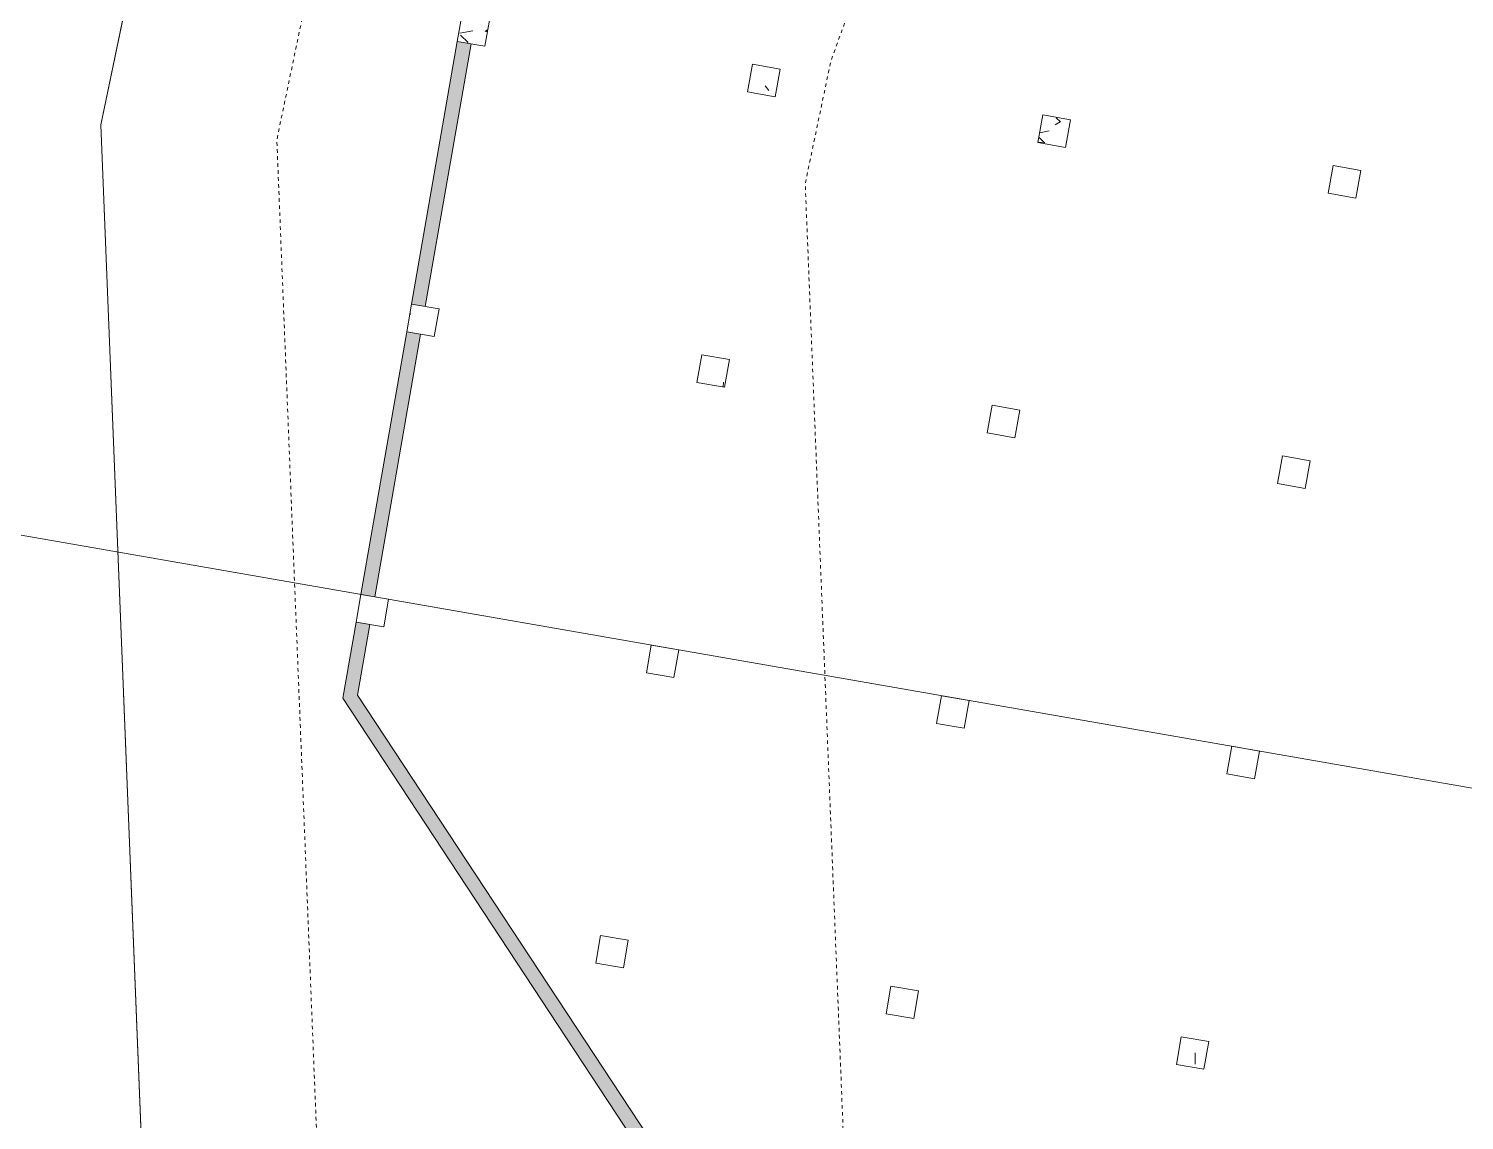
# Model space of a CAD drawing. Extents: x 274235 to 276654, y 142848 to 144425.
# Drawn here: x 276009.39 to 276050.31, y 143041.08 to 143072.19 of the extents above; entities that cross this region are included whole.
import ezdxf

# ---------------------------------------------------------------- set-up
doc = ezdxf.new("R2010")
doc.units = 0
doc.header["$LTSCALE"] = 1.5
doc.linetypes.add('IMPORT-SITE-SETBACK$0$_ACM-G-DASHED _2_', pattern=[19.049999999999997, 12.7, -6.35])
doc.linetypes.add('IMPORT-SITE-SETBACK$0$_ACM-G-DIVIDE _2_', pattern=[31.75, 12.7, -6.35, 0, -6.35, 0, -6.35])
doc.layers.get('0').update_dxf_attribs({"linetype": 'CONTINUOUS', "lineweight": 0})
for name, color, linetype, lineweight in [('_ACM-A-ANNO-DIMS', 7, 'CONTINUOUS', 5), ('_ACM-A-DETL', 7, 'CONTINUOUS', 5), ('_ACM-A-SITE-PROP-ESMT', 10, 'CONTINUOUS', 5), ('_ACM-A-WALL-FULL', 6, 'CONTINUOUS', 13), ('_ACM-A-WALL-PATT', 8, 'CONTINUOUS', 9), ('_ACM-S-STRU-CLOS', 5, 'CONTINUOUS', 5), ('SITE for basement_dwg', 8, 'CONTINUOUS', 5), ('SITE-SETBACK$0$_ACM-A-SITE-SETB-GREN', 7, 'IMPORT-SITE-SETBACK$0$_ACM-G-DIVIDE _2_', 18), ('SITE-SETBACK$0$_ACM-A-SITE-SETB-HIRS', 7, 'IMPORT-SITE-SETBACK$0$_ACM-G-DASHED _2_', 18), ('SITE-SETBACK$0$JZD', 250, 'CONTINUOUS', 5)]:
    doc.layers.add(name, color=color, linetype=linetype, lineweight=lineweight)

# ---------------------------------------------------------------- blocks, each defined once
blk = doc.blocks.new('A$C5E363402')
at = {"layer": '_ACM-A-ANNO-DIMS'}
blk.add_line((1509648.405036926, -2678.476322174072), (509648.4050445557, -2678.486240386963), dxfattribs=at)
blk = doc.blocks.new('SITE for basement_dwg-3947335-B1_Working')
at = {"layer": 'SITE-SETBACK$0$_ACM-A-SITE-SETB-GREN', "flags": 128}
blk.add_lwpolyline([(182201.6868351821, 18432.00673694512), (174564.3311004648, 53798.286941529), (174683.4873580941, 57374.2680091864), (175119.3596267709, 59797.41972732609), (174321.4949188241, 69034.01943206856), (173094.1246871957, 79040.84514999455), (172728.2946404637, 81287.7946690548)], dxfattribs=at)
at = {"layer": 'SITE-SETBACK$0$_ACM-A-SITE-SETB-HIRS', "flags": 128}
blk.add_lwpolyline([(441170.5349242612, 257687.7945155721), (447193.445617677, 257687.7945156106), (445964.0792541516, 215891.626592637), (464069.6169815075, 215603.7500953683), (464034.1538543712, 183856.5657653816), (464945.6977539075, 136400.3185691841), (467076.7160797131, 81762.68682670657), (463911.090324403, 41558.79367446958), (467260.9898376478, -31568.97756576478), (445510.4500198376, -54464.63138580273), (417944.2513504041, -54617.65063857982), (414625.939178468, -54620.82554626412), (411317.8528976453, -54595.91265487624), (408011.7230224621, -54542.94487380927), (404705.7525787366, -54459.96211242626), (401398.9332580577, -54348.8685188289), (398094.4532394421, -54209.57788467352), (394792.16558838, -54041.1315441126), (391491.4342422496, -53843.29213523812), (388191.9870605481, -53617.21562957713), (384893.4529190075, -53361.907894134), (381598.4875869762, -53079.03165054274), (378306.4464111339, -52767.10457801766), (375017.1926803599, -52425.36808395338), (371728.8352127087, -52056.29712104746), (368446.6918716442, -51658.74306487985), (365167.0967712413, -51231.59124565071), (361891.3368835461, -50776.62120819038), (358619.6842193613, -50293.21010971021), (355352.6294097911, -49781.13789176889), (352089.2504882824, -49240.25563812204), (348830.6431732189, -48671.689231872), (345577.6389312755, -48074.31410407973), (342329.7219543469, -47448.97967147777), (339088.7315063486, -46795.69583320565), (335852.1067276011, -46113.71368789621), (332621.8148574839, -45403.66349983164), (329398.0176620494, -44665.57948875376), (326180.7055130015, -43899.45949554387), (322970.1579589854, -43105.37262344303), (320011.1162719737, -42345.74563980047), (292145.1843566906, -31835.93306732128), (279304.3575668345, -27260.03077316228), (276911.8019180308, -26407.28943061776), (227558.5231781015, -8820.296756743779), (178459.0868301401, 5903.034141541127), (177562.4612274179, 21092.55902481139), (169094.9664688119, 20112.93154716552), (166987.678993226, 17821.84037208615), (159510.8977966317, 52444.54848861756), (159728.0042724618, 58960.09862899844), (160003.5214614877, 60491.78577232427), (159400.3052520761, 67475.0080680854), (158241.6314239511, 76921.74770736758), (156377.0339508065, 88374.21429824895), (154069.4765625008, 96126.19047737187), (153227.5741653451, 103623.2481384284), (148744.9005432137, 257687.7945137033)], dxfattribs=at)
at = {"layer": 'SITE-SETBACK$0$JZD', "flags": 128}
blk.add_lwpolyline([(275233.1629714975, -31117.08468055673), (226000.2490539561, -13572.983901977), (173673.8096237191, 2118.020715714045), (172882.8307495126, 15517.80907440248), (171516.4426040658, 15359.72791671813), (166791.7593307504, 10222.94413757379), (163289.8253631601, 11258.27112960874), (154493.0867004403, 51993.3023376471), (154742.843231202, 59488.70883369508), (154964.9087295541, 60723.24111938544), (154426.5753555307, 66955.33761215277), (153290.800338746, 76215.38189506595), (151493.4770431528, 87254.64654922551), (149150.3573608407, 95126.09016799994)], dxfattribs=at)
blk = doc.blocks.new('M_Concrete-Rectangular-Column - 800 x 800mm-V403-B1_Working')
at = {"layer": '_ACM-S-STRU-CLOS'}
h = blk.add_hatch(dxfattribs=at)
h.set_pattern_fill('FP_258', color=256, style=0, pattern_type=2)
h.set_pattern_definition([(49.99999999999999, (-807004.1240000001, -612804.566), (3643.681986006824, -318.7812880006761), [381, -4191]), (355, (-807004.1240000001, -612804.566), (-704.8562580461121, 3821.135846227694), [304.8, -3352.8]), (100.451, (-806700.484, -612831.131), (2938.852362929117, 3502.332152374178), [323.8, -3561.801]), (46.184, (-807004.1240000001, -611788.566), (5421.581919880712, -840.8554984886337), [571.5, -6286.5]), (96.636, (-806552.325, -611858.636), (4748.051319755933, 4948.551449789822), [485.7, -5342.701999999999]), (351.184, (-807004.1240000001, -611788.566), (4748.100788072627, 4948.506072045693), [457.2, -5029.2]), (21, (-806496.1240000001, -612042.566), (3032.287836333134, -2045.304476687058), [381, -4191]), (326, (-806496.1240000001, -612042.566), (1236.042244531653, 3683.761809559103), [304.8, -3352.8]), (71.45100000000001, (-806243.434, -612213.0079999999), (4268.342513760047, 1638.424823382678), [323.8, -3561.801]), (37.50000000000001, (-807004.1240000001, -612804.566), (61.77206501183639, 1691.100777463062), [167.64, -3144.52, 167.64, -6601.46]), (37.50000000000001, (-807004.1240000001, -612804.566), (61.77206501183639, 1691.100777463062), [-3479.8, -3235.96, 167.64, -3197.86]), (7.499999999999999, (-807004.1240000001, -612804.566), (1336.393250206115, 2003.61149636239), [167.64, -1772.92, 167.64, -4351.02]), (7.499999999999999, (-807004.1240000001, -612804.566), (1336.393250206115, 2003.61149636239), [-2108.2, -3068.32, 167.64, -1115.06]), (327.5, (-808136.964, -612804.566), (2711.817807077548, -114.578640950727), [167.64, -1102.36, -9220.2]), (327.5, (-808136.964, -612804.566), (2711.817807077548, -114.578640950727), [-1270, 167.64, -3794.76, -5257.8]), (327.5, (-808136.964, -612804.566), (2711.817807077548, -114.578640950727), [-5232.4, 167.64, -5090.16]), (317.5, (-808644.964, -612804.566), (2962.585592803855, 508.5334453662156), [167.64, -1483.36, 167.64, -6197.6]), (317.5, (-808644.964, -612804.566), (2962.585592803855, 508.5334453662156), [-1818.64, -2463.8, 167.64, -3566.16])])
h.paths.add_polyline_path([(400.0000000008793, -399.9999999993893), (400.0000000008793, 400.0000000006021), (-399.999999999112, 400.0000000006021), (-399.999999999112, -399.9999999993893)])
at = {"layer": '_ACM-A-DETL', "color": 250}
for p, q in [((400.0000000000002, 400.0000000000002), (-399.9999999999999, 400.0000000000002)), ((-399.9999999999999, 400.0000000000002), (-399.9999999999999, -399.9999999999999)), ((400.0000000000002, -399.9999999999999), (400.0000000000002, 400.0000000000002)), ((-399.9999999999999, -399.9999999999999), (400.0000000000002, -399.9999999999999))]:
    blk.add_line(p, q, dxfattribs=at)
blk = doc.blocks.new('M_Concrete-Rectangular-Column - 800 x 800mm-V404-B1_Working')
at = {"layer": '_ACM-S-STRU-CLOS'}
h = blk.add_hatch(dxfattribs=at)
h.set_pattern_fill('FP_259', color=256, style=0, pattern_type=2)
h.set_pattern_definition([(49.99999999999999, (-807004.1240000001, -604404.566), (3643.681986006824, -318.7812880006761), [381, -4191]), (355, (-807004.1240000001, -604404.566), (-704.8562580461121, 3821.135846227694), [304.8, -3352.8]), (100.451, (-806700.484, -604431.131), (2938.852362929117, 3502.332152374178), [323.8, -3561.801]), (46.184, (-807004.1240000001, -603388.566), (5421.581919880712, -840.8554984886337), [571.5, -6286.5]), (96.636, (-806552.325, -603458.636), (4748.051319755933, 4948.551449789822), [485.7, -5342.701999999999]), (351.184, (-807004.1240000001, -603388.566), (4748.100788072627, 4948.506072045693), [457.2, -5029.2]), (21, (-806496.1240000001, -603642.566), (3032.287836333134, -2045.304476687058), [381, -4191]), (326, (-806496.1240000001, -603642.566), (1236.042244531653, 3683.761809559103), [304.8, -3352.8]), (71.45100000000001, (-806243.434, -603813.0079999999), (4268.342513760047, 1638.424823382678), [323.8, -3561.801]), (37.50000000000001, (-807004.1240000001, -604404.566), (61.77206501183639, 1691.100777463062), [167.64, -3144.52, 167.64, -6601.46]), (37.50000000000001, (-807004.1240000001, -604404.566), (61.77206501183639, 1691.100777463062), [-3479.8, -3235.96, 167.64, -3197.86]), (7.499999999999999, (-807004.1240000001, -604404.566), (1336.393250206115, 2003.61149636239), [167.64, -1772.92, 167.64, -4351.02]), (7.499999999999999, (-807004.1240000001, -604404.566), (1336.393250206115, 2003.61149636239), [-2108.2, -3068.32, 167.64, -1115.06]), (327.5, (-808136.964, -604404.566), (2711.817807077548, -114.578640950727), [167.64, -1102.36, -9220.2]), (327.5, (-808136.964, -604404.566), (2711.817807077548, -114.578640950727), [-1270, 167.64, -3794.76, -5257.8]), (327.5, (-808136.964, -604404.566), (2711.817807077548, -114.578640950727), [-5232.4, 167.64, -5090.16]), (317.5, (-808644.964, -604404.566), (2962.585592803855, 508.5334453662156), [167.64, -1483.36, 167.64, -6197.6]), (317.5, (-808644.964, -604404.566), (2962.585592803855, 508.5334453662156), [-1818.64, -2463.8, 167.64, -3566.16])])
h.paths.add_polyline_path([(400.0000000007407, -399.9999999994239), (400.0000000007407, 400.0000000005675), (-399.9999999992507, 400.0000000005675), (-399.9999999992507, -399.9999999994239)])
at = {"layer": '_ACM-A-DETL', "color": 250}
for p, q in [((400.0000000000002, 400.0000000000002), (-399.9999999999999, 400.0000000000002)), ((-399.9999999999999, 400.0000000000002), (-399.9999999999999, -399.9999999999999)), ((400.0000000000002, -399.9999999999999), (400.0000000000002, 400.0000000000002)), ((-399.9999999999999, -399.9999999999999), (400.0000000000002, -399.9999999999999))]:
    blk.add_line(p, q, dxfattribs=at)
blk = doc.blocks.new('M_Concrete-Rectangular-Column - 800 x 800mm-V534-B1_Working')
at = {"layer": '_ACM-A-DETL', "color": 250}
for p, q in [((400.0000000000002, 400.0000000000002), (-399.9999999999999, 400.0000000000002)), ((-399.9999999999999, 400.0000000000002), (-399.9999999999999, -399.9999999999999)), ((400.0000000000002, -399.9999999999999), (400.0000000000002, 400.0000000000002)), ((-399.9999999999999, -399.9999999999999), (400.0000000000002, -399.9999999999999))]:
    blk.add_line(p, q, dxfattribs=at)
blk = doc.blocks.new('M_Concrete-Rectangular-Column - 800 x 800mm-V535-B1_Working')
at = {"layer": '_ACM-S-STRU-CLOS'}
h = blk.add_hatch(dxfattribs=at)
h.set_pattern_fill('FP_336', color=256, style=0, pattern_type=2)
h.set_pattern_definition([(49.99999999999999, (-798604.1240000001, -629604.566), (3643.681986006824, -318.7812880006761), [381, -4191]), (355, (-798604.1240000001, -629604.566), (-704.8562580461121, 3821.135846227694), [304.8, -3352.8]), (100.451, (-798300.484, -629631.131), (2938.852362929117, 3502.332152374178), [323.8, -3561.801]), (46.184, (-798604.1240000001, -628588.566), (5421.581919880712, -840.8554984886337), [571.5, -6286.5]), (96.636, (-798152.325, -628658.636), (4748.051319755933, 4948.551449789822), [485.7, -5342.701999999999]), (351.184, (-798604.1240000001, -628588.566), (4748.100788072627, 4948.506072045693), [457.2, -5029.2]), (21, (-798096.1240000001, -628842.566), (3032.287836333134, -2045.304476687058), [381, -4191]), (326, (-798096.1240000001, -628842.566), (1236.042244531653, 3683.761809559103), [304.8, -3352.8]), (71.45100000000001, (-797843.434, -629013.0079999999), (4268.342513760047, 1638.424823382678), [323.8, -3561.801]), (37.50000000000001, (-798604.1240000001, -629604.566), (61.77206501183639, 1691.100777463062), [167.64, -3144.52, 167.64, -6601.46]), (37.50000000000001, (-798604.1240000001, -629604.566), (61.77206501183639, 1691.100777463062), [-3479.8, -3235.96, 167.64, -3197.86]), (7.499999999999999, (-798604.1240000001, -629604.566), (1336.393250206115, 2003.61149636239), [167.64, -1772.92, 167.64, -4351.02]), (7.499999999999999, (-798604.1240000001, -629604.566), (1336.393250206115, 2003.61149636239), [-2108.2, -3068.32, 167.64, -1115.06]), (327.5, (-799736.964, -629604.566), (2711.817807077548, -114.578640950727), [167.64, -1102.36, -9220.2]), (327.5, (-799736.964, -629604.566), (2711.817807077548, -114.578640950727), [-1270, 167.64, -3794.76, -5257.8]), (327.5, (-799736.964, -629604.566), (2711.817807077548, -114.578640950727), [-5232.4, 167.64, -5090.16]), (317.5, (-800244.964, -629604.566), (2962.585592803855, 508.5334453662156), [167.64, -1483.36, 167.64, -6197.6]), (317.5, (-800244.964, -629604.566), (2962.585592803855, 508.5334453662156), [-1818.64, -2463.8, 167.64, -3566.16])])
h.paths.add_polyline_path([(400.0000000008446, -399.9999999994586), (400.0000000008446, 400.0000000005328), (-399.9999999991467, 400.0000000005328), (-399.9999999991467, -399.9999999994586)])
at = {"layer": '_ACM-A-DETL', "color": 250}
for p, q in [((400.0000000000002, 400.0000000000002), (-399.9999999999999, 400.0000000000002)), ((-399.9999999999999, 400.0000000000002), (-399.9999999999999, -399.9999999999999)), ((400.0000000000002, -399.9999999999999), (400.0000000000002, 400.0000000000002)), ((-399.9999999999999, -399.9999999999999), (400.0000000000002, -399.9999999999999))]:
    blk.add_line(p, q, dxfattribs=at)
blk = doc.blocks.new('M_Concrete-Rectangular-Column - 800 x 800mm-V536-B1_Working')
at = {"layer": '_ACM-S-STRU-CLOS'}
h = blk.add_hatch(dxfattribs=at)
h.set_pattern_fill('FP_337', color=256, style=0, pattern_type=2)
h.set_pattern_definition([(49.99999999999999, (-790204.1240000001, -629604.566), (3643.681986006824, -318.7812880006761), [381, -4191]), (355, (-790204.1240000001, -629604.566), (-704.8562580461121, 3821.135846227694), [304.8, -3352.8]), (100.451, (-789900.484, -629631.131), (2938.852362929117, 3502.332152374178), [323.8, -3561.801]), (46.184, (-790204.1240000001, -628588.566), (5421.581919880712, -840.8554984886337), [571.5, -6286.5]), (96.636, (-789752.3259999999, -628658.636), (4748.051319755933, 4948.551449789822), [485.7, -5342.701999999999]), (351.184, (-790204.1240000001, -628588.566), (4748.100788072627, 4948.506072045693), [457.2, -5029.2]), (21, (-789696.1240000001, -628842.566), (3032.287836333134, -2045.304476687058), [381, -4191]), (326, (-789696.1240000001, -628842.566), (1236.042244531653, 3683.761809559103), [304.8, -3352.8]), (71.45100000000001, (-789443.434, -629013.0079999999), (4268.342513760047, 1638.424823382678), [323.8, -3561.801]), (37.50000000000001, (-790204.1240000001, -629604.566), (61.77206501183639, 1691.100777463062), [167.64, -3144.52, 167.64, -6601.46]), (37.50000000000001, (-790204.1240000001, -629604.566), (61.77206501183639, 1691.100777463062), [-3479.8, -3235.96, 167.64, -3197.86]), (7.499999999999999, (-790204.1240000001, -629604.566), (1336.393250206115, 2003.61149636239), [167.64, -1772.92, 167.64, -4351.02]), (7.499999999999999, (-790204.1240000001, -629604.566), (1336.393250206115, 2003.61149636239), [-2108.2, -3068.32, 167.64, -1115.06]), (327.5, (-791336.964, -629604.566), (2711.817807077548, -114.578640950727), [167.64, -1102.36, -9220.2]), (327.5, (-791336.964, -629604.566), (2711.817807077548, -114.578640950727), [-1270, 167.64, -3794.76, -5257.8]), (327.5, (-791336.964, -629604.566), (2711.817807077548, -114.578640950727), [-5232.4, 167.64, -5090.16]), (317.5, (-791844.964, -629604.566), (2962.585592803855, 508.5334453662156), [167.64, -1483.36, 167.64, -6197.6]), (317.5, (-791844.964, -629604.566), (2962.585592803855, 508.5334453662156), [-1818.64, -2463.8, 167.64, -3566.16])])
h.paths.add_polyline_path([(400.0000000007753, -399.99999999932), (400.0000000007753, 400.0000000006714), (-399.999999999216, 400.0000000006714), (-399.999999999216, -399.99999999932)])
at = {"layer": '_ACM-A-DETL', "color": 250}
for p, q in [((400.0000000000002, 400.0000000000002), (-399.9999999999999, 400.0000000000002)), ((-399.9999999999999, 400.0000000000002), (-399.9999999999999, -399.9999999999999)), ((400.0000000000002, -399.9999999999999), (400.0000000000002, 400.0000000000002)), ((-399.9999999999999, -399.9999999999999), (400.0000000000002, -399.9999999999999))]:
    blk.add_line(p, q, dxfattribs=at)
blk = doc.blocks.new('M_Concrete-Rectangular-Column - 800 x 800mm-V537-B1_Working')
at = {"layer": '_ACM-S-STRU-CLOS'}
h = blk.add_hatch(dxfattribs=at)
h.set_pattern_fill('FP_338', color=256, style=0, pattern_type=2)
h.set_pattern_definition([(49.99999999999999, (-781804.1240000001, -629604.566), (3643.681986006824, -318.7812880006761), [381, -4191]), (355, (-781804.1240000001, -629604.566), (-704.8562580461121, 3821.135846227694), [304.8, -3352.8]), (100.451, (-781500.484, -629631.131), (2938.852362929117, 3502.332152374178), [323.8, -3561.801]), (46.184, (-781804.1240000001, -628588.566), (5421.581919880712, -840.8554984886337), [571.5, -6286.5]), (96.636, (-781352.3259999999, -628658.636), (4748.051319755933, 4948.551449789822), [485.7, -5342.701999999999]), (351.184, (-781804.1240000001, -628588.566), (4748.100788072627, 4948.506072045693), [457.2, -5029.2]), (21, (-781296.1240000001, -628842.566), (3032.287836333134, -2045.304476687058), [381, -4191]), (326, (-781296.1240000001, -628842.566), (1236.042244531653, 3683.761809559103), [304.8, -3352.8]), (71.45100000000001, (-781043.434, -629013.0079999999), (4268.342513760047, 1638.424823382678), [323.8, -3561.801]), (37.50000000000001, (-781804.1240000001, -629604.566), (61.77206501183639, 1691.100777463062), [167.64, -3144.52, 167.64, -6601.46]), (37.50000000000001, (-781804.1240000001, -629604.566), (61.77206501183639, 1691.100777463062), [-3479.8, -3235.96, 167.64, -3197.86]), (7.499999999999999, (-781804.1240000001, -629604.566), (1336.393250206115, 2003.61149636239), [167.64, -1772.92, 167.64, -4351.02]), (7.499999999999999, (-781804.1240000001, -629604.566), (1336.393250206115, 2003.61149636239), [-2108.2, -3068.32, 167.64, -1115.06]), (327.5, (-782936.964, -629604.566), (2711.817807077548, -114.578640950727), [167.64, -1102.36, -9220.2]), (327.5, (-782936.964, -629604.566), (2711.817807077548, -114.578640950727), [-1270, 167.64, -3794.76, -5257.8]), (327.5, (-782936.964, -629604.566), (2711.817807077548, -114.578640950727), [-5232.4, 167.64, -5090.16]), (317.5, (-783444.964, -629604.566), (2962.585592803855, 508.5334453662156), [167.64, -1483.36, 167.64, -6197.6]), (317.5, (-783444.964, -629604.566), (2962.585592803855, 508.5334453662156), [-1818.64, -2463.8, 167.64, -3566.16])])
h.paths.add_polyline_path([(400.00000000081, -399.9999999993547), (400.00000000081, 400.0000000006368), (-399.9999999991814, 400.0000000006368), (-399.9999999991814, -399.9999999993547)])
at = {"layer": '_ACM-A-DETL', "color": 250}
for p, q in [((400.0000000000002, 400.0000000000002), (-399.9999999999999, 400.0000000000002)), ((-399.9999999999999, 400.0000000000002), (-399.9999999999999, -399.9999999999999)), ((400.0000000000002, -399.9999999999999), (400.0000000000002, 400.0000000000002)), ((-399.9999999999999, -399.9999999999999), (400.0000000000002, -399.9999999999999))]:
    blk.add_line(p, q, dxfattribs=at)
blk = doc.blocks.new('M_Concrete-Rectangular-Column - 800 x 800mm-V539-B1_Working')
at = {"layer": '_ACM-S-STRU-CLOS'}
h = blk.add_hatch(dxfattribs=at)
h.set_pattern_fill('FP_340', color=256, style=0, pattern_type=2)
h.set_pattern_definition([(49.99999999999999, (-807004.1240000001, -621204.566), (3643.681986006824, -318.7812880006761), [381, -4191]), (355, (-807004.1240000001, -621204.566), (-704.8562580461121, 3821.135846227694), [304.8, -3352.8]), (100.451, (-806700.484, -621231.131), (2938.852362929117, 3502.332152374178), [323.8, -3561.801]), (46.184, (-807004.1240000001, -620188.566), (5421.581919880712, -840.8554984886337), [571.5, -6286.5]), (96.636, (-806552.325, -620258.636), (4748.051319755933, 4948.551449789822), [485.7, -5342.701999999999]), (351.184, (-807004.1240000001, -620188.566), (4748.100788072627, 4948.506072045693), [457.2, -5029.2]), (21, (-806496.1240000001, -620442.566), (3032.287836333134, -2045.304476687058), [381, -4191]), (326, (-806496.1240000001, -620442.566), (1236.042244531653, 3683.761809559103), [304.8, -3352.8]), (71.45100000000001, (-806243.434, -620613.0079999999), (4268.342513760047, 1638.424823382678), [323.8, -3561.801]), (37.50000000000001, (-807004.1240000001, -621204.566), (61.77206501183639, 1691.100777463062), [167.64, -3144.52, 167.64, -6601.46]), (37.50000000000001, (-807004.1240000001, -621204.566), (61.77206501183639, 1691.100777463062), [-3479.8, -3235.96, 167.64, -3197.86]), (7.499999999999999, (-807004.1240000001, -621204.566), (1336.393250206115, 2003.61149636239), [167.64, -1772.92, 167.64, -4351.02]), (7.499999999999999, (-807004.1240000001, -621204.566), (1336.393250206115, 2003.61149636239), [-2108.2, -3068.32, 167.64, -1115.06]), (327.5, (-808136.964, -621204.566), (2711.817807077548, -114.578640950727), [167.64, -1102.36, -9220.2]), (327.5, (-808136.964, -621204.566), (2711.817807077548, -114.578640950727), [-1270, 167.64, -3794.76, -5257.8]), (327.5, (-808136.964, -621204.566), (2711.817807077548, -114.578640950727), [-5232.4, 167.64, -5090.16]), (317.5, (-808644.964, -621204.566), (2962.585592803855, 508.5334453662156), [167.64, -1483.36, 167.64, -6197.6]), (317.5, (-808644.964, -621204.566), (2962.585592803855, 508.5334453662156), [-1818.64, -2463.8, 167.64, -3566.16])])
h.paths.add_polyline_path([(400.0000000007407, -399.9999999992853), (400.0000000007407, 400.0000000007061), (-399.9999999992507, 400.0000000007061), (-399.9999999992507, -399.9999999992853)])
at = {"layer": '_ACM-A-DETL', "color": 250}
for p, q in [((400.0000000000002, 400.0000000000002), (-399.9999999999999, 400.0000000000002)), ((-399.9999999999999, 400.0000000000002), (-399.9999999999999, -399.9999999999999)), ((400.0000000000002, -399.9999999999999), (400.0000000000002, 400.0000000000002)), ((-399.9999999999999, -399.9999999999999), (400.0000000000002, -399.9999999999999))]:
    blk.add_line(p, q, dxfattribs=at)
blk = doc.blocks.new('M_Concrete-Rectangular-Column - 800 x 800mm-V540-B1_Working')
at = {"layer": '_ACM-S-STRU-CLOS'}
h = blk.add_hatch(dxfattribs=at)
h.set_pattern_fill('FP_341', color=256, style=0, pattern_type=2)
h.set_pattern_definition([(49.99999999999999, (-798604.1240000001, -621204.566), (3643.681986006824, -318.7812880006761), [381, -4191]), (355, (-798604.1240000001, -621204.566), (-704.8562580461121, 3821.135846227694), [304.8, -3352.8]), (100.451, (-798300.484, -621231.131), (2938.852362929117, 3502.332152374178), [323.8, -3561.801]), (46.184, (-798604.1240000001, -620188.566), (5421.581919880712, -840.8554984886337), [571.5, -6286.5]), (96.636, (-798152.325, -620258.636), (4748.051319755933, 4948.551449789822), [485.7, -5342.701999999999]), (351.184, (-798604.1240000001, -620188.566), (4748.100788072627, 4948.506072045693), [457.2, -5029.2]), (21, (-798096.1240000001, -620442.566), (3032.287836333134, -2045.304476687058), [381, -4191]), (326, (-798096.1240000001, -620442.566), (1236.042244531653, 3683.761809559103), [304.8, -3352.8]), (71.45100000000001, (-797843.434, -620613.0079999999), (4268.342513760047, 1638.424823382678), [323.8, -3561.801]), (37.50000000000001, (-798604.1240000001, -621204.566), (61.77206501183639, 1691.100777463062), [167.64, -3144.52, 167.64, -6601.46]), (37.50000000000001, (-798604.1240000001, -621204.566), (61.77206501183639, 1691.100777463062), [-3479.8, -3235.96, 167.64, -3197.86]), (7.499999999999999, (-798604.1240000001, -621204.566), (1336.393250206115, 2003.61149636239), [167.64, -1772.92, 167.64, -4351.02]), (7.499999999999999, (-798604.1240000001, -621204.566), (1336.393250206115, 2003.61149636239), [-2108.2, -3068.32, 167.64, -1115.06]), (327.5, (-799736.964, -621204.566), (2711.817807077548, -114.578640950727), [167.64, -1102.36, -9220.2]), (327.5, (-799736.964, -621204.566), (2711.817807077548, -114.578640950727), [-1270, 167.64, -3794.76, -5257.8]), (327.5, (-799736.964, -621204.566), (2711.817807077548, -114.578640950727), [-5232.4, 167.64, -5090.16]), (317.5, (-800244.964, -621204.566), (2962.585592803855, 508.5334453662156), [167.64, -1483.36, 167.64, -6197.6]), (317.5, (-800244.964, -621204.566), (2962.585592803855, 508.5334453662156), [-1818.64, -2463.8, 167.64, -3566.16])])
h.paths.add_polyline_path([(400.0000000008793, -399.9999999992507), (400.0000000008793, 400.0000000007407), (-399.999999999112, 400.0000000007407), (-399.999999999112, -399.9999999992507)])
at = {"layer": '_ACM-A-DETL', "color": 250}
for p, q in [((400.0000000000002, 400.0000000000002), (-399.9999999999999, 400.0000000000002)), ((-399.9999999999999, 400.0000000000002), (-399.9999999999999, -399.9999999999999)), ((400.0000000000002, -399.9999999999999), (400.0000000000002, 400.0000000000002)), ((-399.9999999999999, -399.9999999999999), (400.0000000000002, -399.9999999999999))]:
    blk.add_line(p, q, dxfattribs=at)
blk = doc.blocks.new('M_Concrete-Rectangular-Column - 800 x 800mm-V541-B1_Working')
at = {"layer": '_ACM-S-STRU-CLOS'}
h = blk.add_hatch(dxfattribs=at)
h.set_pattern_fill('FP_342', color=256, style=0, pattern_type=2)
h.set_pattern_definition([(49.99999999999999, (-790204.1240000001, -621204.566), (3643.681986006824, -318.7812880006761), [381, -4191]), (355, (-790204.1240000001, -621204.566), (-704.8562580461121, 3821.135846227694), [304.8, -3352.8]), (100.451, (-789900.484, -621231.131), (2938.852362929117, 3502.332152374178), [323.8, -3561.801]), (46.184, (-790204.1240000001, -620188.566), (5421.581919880712, -840.8554984886337), [571.5, -6286.5]), (96.636, (-789752.3259999999, -620258.636), (4748.051319755933, 4948.551449789822), [485.7, -5342.701999999999]), (351.184, (-790204.1240000001, -620188.566), (4748.100788072627, 4948.506072045693), [457.2, -5029.2]), (21, (-789696.1240000001, -620442.566), (3032.287836333134, -2045.304476687058), [381, -4191]), (326, (-789696.1240000001, -620442.566), (1236.042244531653, 3683.761809559103), [304.8, -3352.8]), (71.45100000000001, (-789443.434, -620613.0079999999), (4268.342513760047, 1638.424823382678), [323.8, -3561.801]), (37.50000000000001, (-790204.1240000001, -621204.566), (61.77206501183639, 1691.100777463062), [167.64, -3144.52, 167.64, -6601.46]), (37.50000000000001, (-790204.1240000001, -621204.566), (61.77206501183639, 1691.100777463062), [-3479.8, -3235.96, 167.64, -3197.86]), (7.499999999999999, (-790204.1240000001, -621204.566), (1336.393250206115, 2003.61149636239), [167.64, -1772.92, 167.64, -4351.02]), (7.499999999999999, (-790204.1240000001, -621204.566), (1336.393250206115, 2003.61149636239), [-2108.2, -3068.32, 167.64, -1115.06]), (327.5, (-791336.964, -621204.566), (2711.817807077548, -114.578640950727), [167.64, -1102.36, -9220.2]), (327.5, (-791336.964, -621204.566), (2711.817807077548, -114.578640950727), [-1270, 167.64, -3794.76, -5257.8]), (327.5, (-791336.964, -621204.566), (2711.817807077548, -114.578640950727), [-5232.4, 167.64, -5090.16]), (317.5, (-791844.964, -621204.566), (2962.585592803855, 508.5334453662156), [167.64, -1483.36, 167.64, -6197.6]), (317.5, (-791844.964, -621204.566), (2962.585592803855, 508.5334453662156), [-1818.64, -2463.8, 167.64, -3566.16])])
h.paths.add_polyline_path([(400.00000000081, -399.9999999993547), (400.00000000081, 400.0000000006368), (-399.9999999991814, 400.0000000006368), (-399.9999999991814, -399.9999999993547)])
at = {"layer": '_ACM-A-DETL', "color": 250}
for p, q in [((400.0000000000002, 400.0000000000002), (-399.9999999999999, 400.0000000000002)), ((-399.9999999999999, 400.0000000000002), (-399.9999999999999, -399.9999999999999)), ((400.0000000000002, -399.9999999999999), (400.0000000000002, 400.0000000000002)), ((-399.9999999999999, -399.9999999999999), (400.0000000000002, -399.9999999999999))]:
    blk.add_line(p, q, dxfattribs=at)
blk = doc.blocks.new('M_Concrete-Rectangular-Column - 800 x 800mm-V542-B1_Working')
at = {"layer": '_ACM-S-STRU-CLOS'}
h = blk.add_hatch(dxfattribs=at)
h.set_pattern_fill('FP_343', color=256, style=0, pattern_type=2)
h.set_pattern_definition([(49.99999999999999, (-781804.1240000001, -621204.566), (3643.681986006824, -318.7812880006761), [381, -4191]), (355, (-781804.1240000001, -621204.566), (-704.8562580461121, 3821.135846227694), [304.8, -3352.8]), (100.451, (-781500.484, -621231.131), (2938.852362929117, 3502.332152374178), [323.8, -3561.801]), (46.184, (-781804.1240000001, -620188.566), (5421.581919880712, -840.8554984886337), [571.5, -6286.5]), (96.636, (-781352.3259999999, -620258.636), (4748.051319755933, 4948.551449789822), [485.7, -5342.701999999999]), (351.184, (-781804.1240000001, -620188.566), (4748.100788072627, 4948.506072045693), [457.2, -5029.2]), (21, (-781296.1240000001, -620442.566), (3032.287836333134, -2045.304476687058), [381, -4191]), (326, (-781296.1240000001, -620442.566), (1236.042244531653, 3683.761809559103), [304.8, -3352.8]), (71.45100000000001, (-781043.434, -620613.0079999999), (4268.342513760047, 1638.424823382678), [323.8, -3561.801]), (37.50000000000001, (-781804.1240000001, -621204.566), (61.77206501183639, 1691.100777463062), [167.64, -3144.52, 167.64, -6601.46]), (37.50000000000001, (-781804.1240000001, -621204.566), (61.77206501183639, 1691.100777463062), [-3479.8, -3235.96, 167.64, -3197.86]), (7.499999999999999, (-781804.1240000001, -621204.566), (1336.393250206115, 2003.61149636239), [167.64, -1772.92, 167.64, -4351.02]), (7.499999999999999, (-781804.1240000001, -621204.566), (1336.393250206115, 2003.61149636239), [-2108.2, -3068.32, 167.64, -1115.06]), (327.5, (-782936.964, -621204.566), (2711.817807077548, -114.578640950727), [167.64, -1102.36, -9220.2]), (327.5, (-782936.964, -621204.566), (2711.817807077548, -114.578640950727), [-1270, 167.64, -3794.76, -5257.8]), (327.5, (-782936.964, -621204.566), (2711.817807077548, -114.578640950727), [-5232.4, 167.64, -5090.16]), (317.5, (-783444.964, -621204.566), (2962.585592803855, 508.5334453662156), [167.64, -1483.36, 167.64, -6197.6]), (317.5, (-783444.964, -621204.566), (2962.585592803855, 508.5334453662156), [-1818.64, -2463.8, 167.64, -3566.16])])
h.paths.add_polyline_path([(400.0000000008446, -399.9999999993893), (400.0000000008446, 400.0000000006021), (-399.9999999991467, 400.0000000006021), (-399.9999999991467, -399.9999999993893)])
at = {"layer": '_ACM-A-DETL', "color": 250}
for p, q in [((400.0000000000002, 400.0000000000002), (-399.9999999999999, 400.0000000000002)), ((-399.9999999999999, 400.0000000000002), (-399.9999999999999, -399.9999999999999)), ((400.0000000000002, -399.9999999999999), (400.0000000000002, 400.0000000000002)), ((-399.9999999999999, -399.9999999999999), (400.0000000000002, -399.9999999999999))]:
    blk.add_line(p, q, dxfattribs=at)
blk = doc.blocks.new('M_Concrete-Rectangular-Column - 800 x 800mm-V543-B1_Working')
at = {"layer": '_ACM-A-DETL', "color": 250}
for p, q in [((400.0000000000002, 400.0000000000002), (-399.9999999999999, 400.0000000000002)), ((-399.9999999999999, 400.0000000000002), (-399.9999999999999, -399.9999999999999)), ((400.0000000000002, -399.9999999999999), (400.0000000000002, 400.0000000000002)), ((-399.9999999999999, -399.9999999999999), (400.0000000000002, -399.9999999999999))]:
    blk.add_line(p, q, dxfattribs=at)
blk = doc.blocks.new('M_Concrete-Rectangular-Column - 800 x 800mm-V544-B1_Working')
at = {"layer": '_ACM-A-DETL', "color": 250}
for p, q in [((400.0000000000002, 400.0000000000002), (-399.9999999999999, 400.0000000000002)), ((-399.9999999999999, 400.0000000000002), (-399.9999999999999, -399.9999999999999)), ((400.0000000000002, -399.9999999999999), (400.0000000000002, 400.0000000000002)), ((-399.9999999999999, -399.9999999999999), (400.0000000000002, -399.9999999999999))]:
    blk.add_line(p, q, dxfattribs=at)
blk = doc.blocks.new('M_Concrete-Rectangular-Column - 800 x 800mm-V545-B1_Working')
at = {"layer": '_ACM-A-DETL', "color": 250}
for p, q in [((400.0000000000002, 400.0000000000002), (-399.9999999999999, 400.0000000000002)), ((-399.9999999999999, 400.0000000000002), (-399.9999999999999, -399.9999999999999)), ((400.0000000000002, -399.9999999999999), (400.0000000000002, 400.0000000000002)), ((-399.9999999999999, -399.9999999999999), (400.0000000000002, -399.9999999999999))]:
    blk.add_line(p, q, dxfattribs=at)
blk = doc.blocks.new('M_Concrete-Rectangular-Column - 800 x 800mm-V546-B1_Working')
at = {"layer": '_ACM-A-DETL', "color": 250}
for p, q in [((400.0000000000002, 400.0000000000002), (-399.9999999999999, 400.0000000000002)), ((-399.9999999999999, 400.0000000000002), (-399.9999999999999, -399.9999999999999)), ((400.0000000000002, -399.9999999999999), (400.0000000000002, 400.0000000000002)), ((-399.9999999999999, -399.9999999999999), (400.0000000000002, -399.9999999999999))]:
    blk.add_line(p, q, dxfattribs=at)
blk = doc.blocks.new('M_Concrete-Rectangular-Column - 800 x 800mm-V547-B1_Working')
at = {"layer": '_ACM-S-STRU-CLOS'}
h = blk.add_hatch(dxfattribs=at)
h.set_pattern_fill('FP_344', color=256, style=0, pattern_type=2)
h.set_pattern_definition([(49.99999999999999, (-781804.1240000001, -612804.566), (3643.681986006824, -318.7812880006761), [381, -4191]), (355, (-781804.1240000001, -612804.566), (-704.8562580461121, 3821.135846227694), [304.8, -3352.8]), (100.451, (-781500.484, -612831.131), (2938.852362929117, 3502.332152374178), [323.8, -3561.801]), (46.184, (-781804.1240000001, -611788.566), (5421.581919880712, -840.8554984886337), [571.5, -6286.5]), (96.636, (-781352.3259999999, -611858.636), (4748.051319755933, 4948.551449789822), [485.7, -5342.701999999999]), (351.184, (-781804.1240000001, -611788.566), (4748.100788072627, 4948.506072045693), [457.2, -5029.2]), (21, (-781296.1240000001, -612042.566), (3032.287836333134, -2045.304476687058), [381, -4191]), (326, (-781296.1240000001, -612042.566), (1236.042244531653, 3683.761809559103), [304.8, -3352.8]), (71.45100000000001, (-781043.434, -612213.0079999999), (4268.342513760047, 1638.424823382678), [323.8, -3561.801]), (37.50000000000001, (-781804.1240000001, -612804.566), (61.77206501183639, 1691.100777463062), [167.64, -3144.52, 167.64, -6601.46]), (37.50000000000001, (-781804.1240000001, -612804.566), (61.77206501183639, 1691.100777463062), [-3479.8, -3235.96, 167.64, -3197.86]), (7.499999999999999, (-781804.1240000001, -612804.566), (1336.393250206115, 2003.61149636239), [167.64, -1772.92, 167.64, -4351.02]), (7.499999999999999, (-781804.1240000001, -612804.566), (1336.393250206115, 2003.61149636239), [-2108.2, -3068.32, 167.64, -1115.06]), (327.5, (-782936.964, -612804.566), (2711.817807077548, -114.578640950727), [167.64, -1102.36, -9220.2]), (327.5, (-782936.964, -612804.566), (2711.817807077548, -114.578640950727), [-1270, 167.64, -3794.76, -5257.8]), (327.5, (-782936.964, -612804.566), (2711.817807077548, -114.578640950727), [-5232.4, 167.64, -5090.16]), (317.5, (-783444.964, -612804.566), (2962.585592803855, 508.5334453662156), [167.64, -1483.36, 167.64, -6197.6]), (317.5, (-783444.964, -612804.566), (2962.585592803855, 508.5334453662156), [-1818.64, -2463.8, 167.64, -3566.16])])
h.paths.add_polyline_path([(400.0000000008793, -399.9999999993547), (400.0000000008793, 400.0000000006368), (-399.999999999112, 400.0000000006368), (-399.999999999112, -399.9999999993547)])
at = {"layer": '_ACM-A-DETL', "color": 250}
for p, q in [((400.0000000000002, 400.0000000000002), (-399.9999999999999, 400.0000000000002)), ((-399.9999999999999, 400.0000000000002), (-399.9999999999999, -399.9999999999999)), ((400.0000000000002, -399.9999999999999), (400.0000000000002, 400.0000000000002)), ((-399.9999999999999, -399.9999999999999), (400.0000000000002, -399.9999999999999))]:
    blk.add_line(p, q, dxfattribs=at)
blk = doc.blocks.new('Family - ___-3630293-B1_Working')
at = {"layer": '_ACM-A-SITE-PROP-ESMT'}
for p, q in [((771799.4671419435, 625110.0728200136), (772049.2236623634, 632605.4793164063)), ((780596.2058608677, 584375.0416241123), (771799.4671419435, 625110.0728200135))]:
    blk.add_line(p, q, dxfattribs=at)
blk = doc.blocks.new('BASEMENT20250512')
at = {"layer": '_ACM-A-WALL-PATT', "lineweight": 5}
h = blk.add_hatch(color=256, dxfattribs=at)
h.paths.add_polyline_path([(781804.1242254719, 609776.9778275607), (781804.1242254719, 612404.5657569261), (781404.1242254716, 612404.5657569261), (781404.1242254716, 610202.0097935755)])
h.paths.add_polyline_path([(781404.1242254716, 613204.5657569261), (781804.1242254719, 613204.5657569261), (781804.124225472, 620804.5657271482), (781404.1242254719, 620804.5657271482)])
h.paths.add_polyline_path([(781442.195386404, 621604.5657271482), (781804.124225472, 621604.5657271482), (781804.1242254719, 629204.5656973707), (781404.1242254719, 629204.5656973707), (781404.1242254719, 621604.5657271482)])
h.paths.add_polyline_path([(781470.2415325978, 630004.5656973706), (781804.1242254719, 630004.5656973706), (781804.124225472, 640404.5656675929), (781404.1242254719, 640404.5656675929), (781404.1242254719, 630004.5656973706)])
h.paths.add_polyline_path([(781404.1242254719, 641204.5656675929), (781804.124225472, 641204.5656675929), (781804.124225472, 646004.5656675939), (781404.124225472, 646004.5656675939)])
h.paths.add_polyline_path([(781404.124225472, 646804.565667594), (781804.124225472, 646804.565667594), (781804.124225472, 654404.565637816), (781404.1242254719, 654404.565637816), (781404.1242254719, 649154.8743649515)])
h.paths.add_polyline_path([(781554.3799712788, 655204.565637816), (781804.124225472, 655204.565637816), (781804.124225472, 662804.5656080385), (781404.124225472, 662804.5656080385), (781404.1242254719, 655204.565637816)])
h.paths.add_polyline_path([(781804.124225472, 663604.5656080383), (781804.124225472, 671204.5655782606), (781404.124225472, 671204.5655782606), (781404.124225472, 663604.5656080383), (781582.4261174728, 663604.5656080383)])
h.paths.add_polyline_path([(781804.124225472, 672004.5655782605), (781804.124225472, 679604.5655484825), (781404.124225472, 679604.5655484825), (781404.124225472, 672004.5655782605), (781610.4722636667, 672004.5655782605)])
h.paths.add_polyline_path([(781638.5184098604, 680404.5655484825), (781804.124225472, 680404.5655484825), (781804.124225472, 688004.5655187046), (781404.124225472, 688004.5655187046), (781404.124225472, 680404.5655484825)])
h.paths.add_polyline_path([(781404.124225472, 688804.5655187047), (781804.124225472, 688804.5655187047), (781804.124225472, 696404.565488927), (781404.124225472, 696404.565488927)])
h.paths.add_polyline_path([(781404.124225472, 697204.5654889268), (781804.124225472, 697204.5654889268), (781804.1242254721, 704804.5654591492), (781404.124225472, 704804.5654591492)])
h.paths.add_polyline_path([(781404.124225472, 705604.5654591491), (781804.1242254721, 705604.5654591491), (781804.1242254721, 713204.5654293711), (781404.124225472, 713204.5654293711)])
h.paths.add_polyline_path([(781804.1242254721, 714004.5654293711), (781804.1242254721, 721604.5653995934), (781404.124225472, 721604.5653995934), (781404.124225472, 714004.5654293711), (781750.702994636, 714004.5654293711)])
h.paths.add_polyline_path([(781778.74914083, 722404.5653995934), (781804.1242254721, 722404.5653995934), (781804.1242254721, 730004.5653698156), (781404.1242254721, 730004.5653698157), (781404.124225472, 722404.5653995934)])
h.paths.add_polyline_path([(781804.1242254721, 730804.5653698156), (781804.1242254721, 738404.5653400377), (781404.1242254721, 738404.5653400377), (781404.1242254721, 730804.5653698156), (781800.0838214195, 730804.5653698156)])
h.paths.add_polyline_path([(781404.1242254721, 739204.5653400377), (781804.1242254721, 739204.5653400377), (781804.1242254721, 746804.5653102597), (781404.1242254721, 746804.5653102597), (781404.1242254721, 743256.5869780554)])
h.paths.add_polyline_path([(781404.1242254721, 747604.5653102597), (781804.1242254721, 747604.5653102597), (781804.1242254721, 755204.565280482), (781404.1242254721, 755204.565280482)])
h.paths.add_polyline_path([(781630.3868518138, 756004.5652804819), (781804.1242254721, 756004.5652804819), (781804.1242254721, 763604.5652507043), (781404.1242254722, 763604.5652507043), (781404.1242254721, 756004.5652804819), (781629.6275812533, 756004.5652804819)])
h.paths.add_polyline_path([(781573.251742358, 764404.5652507042), (781804.1242254721, 764404.5652507042), (781804.1242254721, 772004.5652209263), (781404.1242254722, 772004.5652209263), (781404.1242254722, 764404.5652507042)])
h.paths.add_polyline_path([(781637.457552316, 772804.5652209262), (781804.1242254721, 772804.5652209262), (781804.1242254721, 780404.5651911484), (781404.1242254722, 780404.5651911484), (781404.1242254722, 772804.5652209262), (781517.2555387433, 772804.5652209262)])
h.paths.add_polyline_path([(781520.7908891009, 781204.5651911483), (781804.1242254721, 781204.5651911483), (781804.1242254723, 789604.5651911488), (781404.1242254722, 789604.5651911487), (781404.1242254722, 781204.5651911483), (781460.689882208, 781204.5651911483)])
blk.add_hatch(color=256, dxfattribs=at).paths.add_polyline_path([(814421.3020761845, 575702.2739127616), (781804.1242254719, 610360.6319821201), (781804.1242254719, 609776.9778275607), (813609.8774949082, 575980.8232208336)])
at = {"layer": '_ACM-A-WALL-FULL', "lineweight": 9}
for p, q in [((781404.1242254709, 629204.56569737), (781404.1242254709, 621604.5657271475)), ((781804.124225471, 621604.5657271475), (781804.124225471, 629204.56569737)), ((781404.1242254709, 620804.5657271475), (781404.1242254709, 613204.5657569254)), ((781804.124225471, 613204.5657569254), (781804.124225471, 620804.5657271475)), ((781404.1242254709, 612404.5657569254), (781404.1242254709, 610202.0097935748)), ((781804.124225471, 610360.6319821194), (781804.124225471, 612404.5657569254)), ((781404.1242254709, 610202.0097935748), (813609.8774949074, 575980.8232208329)), ((814421.3020761836, 575702.2739127609), (781804.124225471, 610360.6319821194))]:
    blk.add_line(p, q, dxfattribs=at)
at = {"layer": '_ACM-A-SITE-PROP-ESMT'}
blk.add_blockref('Family - ___-3630293-B1_Working', (0, 0), dxfattribs=at)
at = {"layer": '_ACM-S-STRU-CLOS'}
for name, p in [('M_Concrete-Rectangular-Column - 800 x 800mm-V537-B1_Working', (781804.1242254714, 629604.56569737)), ('M_Concrete-Rectangular-Column - 800 x 800mm-V536-B1_Working', (790204.1241956933, 629604.56569737)), ('M_Concrete-Rectangular-Column - 800 x 800mm-V535-B1_Working', (798604.1241659155, 629604.5656973699)), ('M_Concrete-Rectangular-Column - 800 x 800mm-V534-B1_Working', (807004.1241361377, 629604.5656973699)), ('M_Concrete-Rectangular-Column - 800 x 800mm-V542-B1_Working', (781804.1242254714, 621204.5657271475)), ('M_Concrete-Rectangular-Column - 800 x 800mm-V541-B1_Working', (790204.1241956933, 621204.5657271475)), ('M_Concrete-Rectangular-Column - 800 x 800mm-V540-B1_Working', (798604.1241659155, 621204.5657271474)), ('M_Concrete-Rectangular-Column - 800 x 800mm-V539-B1_Working', (807004.1241361377, 621204.5657271474)), ('M_Concrete-Rectangular-Column - 800 x 800mm-V547-B1_Working', (781804.1242254714, 612804.5657569254)), ('M_Concrete-Rectangular-Column - 800 x 800mm-V544-B1_Working', (790204.1241956933, 612804.5657569254)), ('M_Concrete-Rectangular-Column - 800 x 800mm-V543-B1_Working', (798604.1241659155, 612804.5657569251)), ('M_Concrete-Rectangular-Column - 800 x 800mm-V403-B1_Working', (807004.1241361374, 612804.5657569254)), ('M_Concrete-Rectangular-Column - 800 x 800mm-V546-B1_Working', (790204.1241956932, 604404.5657867033)), ('M_Concrete-Rectangular-Column - 800 x 800mm-V545-B1_Working', (798604.1241659154, 604404.565786703)), ('M_Concrete-Rectangular-Column - 800 x 800mm-V404-B1_Working', (807004.1241361374, 604404.5657867033))]:
    blk.add_blockref(name, p, dxfattribs=at)
at = {"layer": 'SITE for basement_dwg', "color": 250}
blk.add_blockref('SITE for basement_dwg-3947335-B1_Working', (617306.3804256108, 573116.7708000222), dxfattribs=at)
blk = doc.blocks.new('Family - ___-3630293-F5_Working')
at = {"layer": '_ACM-A-SITE-PROP-ESMT'}
for p, q in [((771799.4671419435, 625110.0728200136), (772049.2236623634, 632605.4793164063)), ((780596.2058608677, 584375.0416241123), (771799.4671419435, 625110.0728200135))]:
    blk.add_line(p, q, dxfattribs=at)
blk = doc.blocks.new('5f0512')
at = {"layer": '_ACM-A-SITE-PROP-ESMT'}
blk.add_blockref('Family - ___-3630293-F5_Working', (-1000204.123451247, -730404.565369814), dxfattribs=at)

msp = doc.modelspace()

# ---------------------------------------------------------------- block references
at = {"xscale": 0.001, "yscale": 0.001, "zscale": 0.001, "rotation": 350.1075691150455}
msp.add_blockref('A$C5E363402', (274582.1582248118, 143309.3311603698), dxfattribs=at)

# ---------------------------------------------------------------- next in the draw order: block references
at = {"xscale": 0.0009999999999999994, "yscale": 0.001, "zscale": 0.001, "rotation": 350.1075696352769}
msp.add_blockref('BASEMENT20250512', (275143.7222229671, 142586.2208173259), dxfattribs=at)

# ---------------------------------------------------------------- next in the draw order: block references
msp.add_blockref('5f0512', (276254.5380815538, 143133.931731411), dxfattribs=at)

doc.saveas('drawing.dxf')
